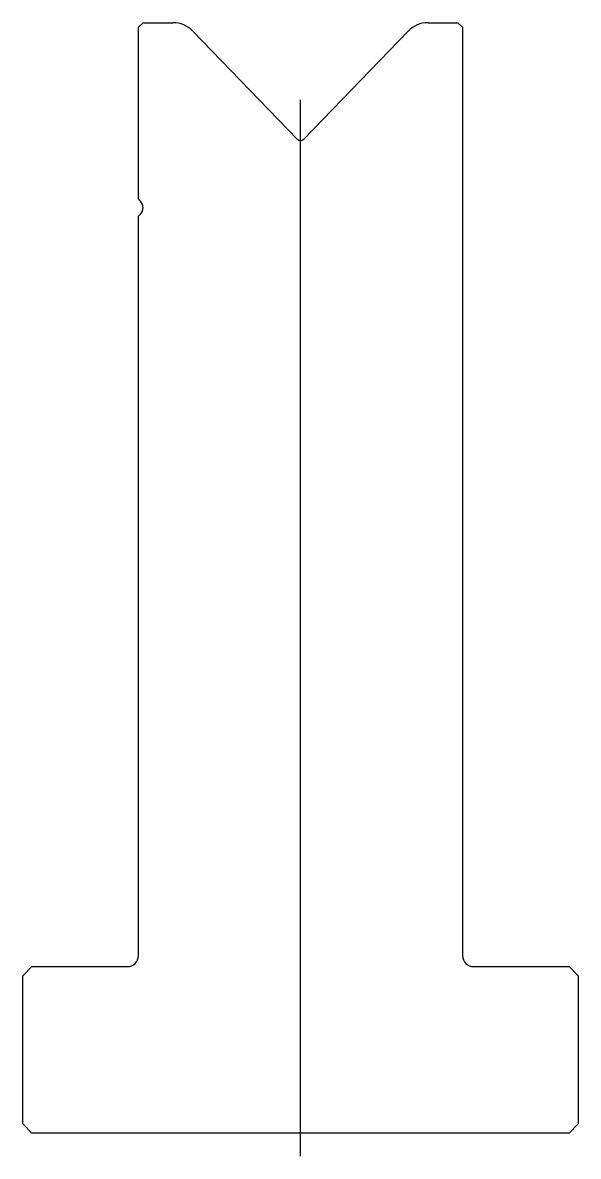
# Model space of a CAD drawing. Header units: metres. Extents: x -28 to 32, y -66 to 57.
import ezdxf

# ---------------------------------------------------------------- set-up
doc = ezdxf.new("R2010")
doc.units = ezdxf.units.M

msp = doc.modelspace()

# ---------------------------------------------------------------- linework, layer by layer
for p, q in [((-15.454045, 56.72492), (-15.954045, 56.22492)), ((-15.454045, 56.72492), (-12.227469, 56.72492)), ((15.319379, 56.72492), (18.545955, 56.72492)), ((19.045955, 56.22492), (18.545955, 56.72492)), ((-15.954045, 37.639134), (-15.954045, 56.22492)), ((-10.06945, 55.808895), (1.186285, 44.15324)), ((1.905625, 44.15324), (13.16136, 55.808895)), ((19.045955, 56.22492), (19.045955, -44.07508)), ((1.545955, -65.77508), (1.545955, 48.375132)), ((-15.954045, 37.639134), (-15.746938, 37.432027)), ((-15.746938, 36.017813), (-15.954045, 35.810706)), ((-15.954045, -44.07508), (-15.954045, 35.810706)), ((-27.454045, -45.27508), (-28.454045, -46.27508)), ((-27.454045, -45.27508), (-17.154045, -45.27508)), ((20.245955, -45.27508), (30.545955, -45.27508)), ((31.545955, -46.27508), (30.545955, -45.27508)), ((-28.454045, -62.27508), (-28.454045, -46.27508)), ((31.545955, -46.27508), (31.545955, -62.27508)), ((-28.454045, -62.27508), (-27.454045, -63.27508)), ((30.545955, -63.27508), (31.545955, -62.27508)), ((30.545955, -63.27508), (-27.454045, -63.27508))]:
    msp.add_line(p, q)
for centre, radius, start, end in [((-12.227469, 53.72492), 3, 44, 90), ((15.319379, 53.72492), 3, 90, 136), ((1.545955, 44.500569), 0.5, 224, 316), ((-16.454045, 36.72492), 1, 315, 45), ((-17.154045, -44.07508), 1.2, 270, 360), ((20.245955, -44.07508), 1.2, 180, 270)]:
    msp.add_arc(centre, radius, start, end)

doc.saveas('drawing.dxf')
